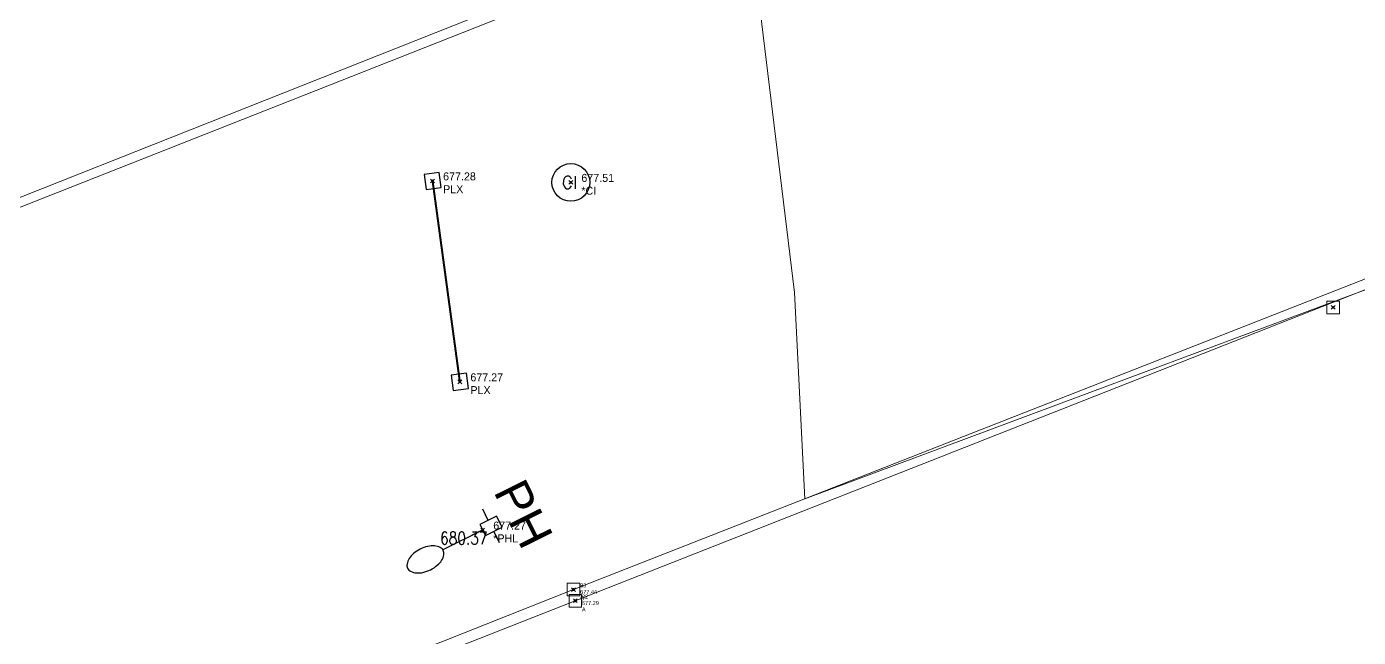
# Model space of a CAD drawing. Extents: x 350769 to 354978, y 6304672 to 6307963.
# Drawn here: x 352573.7 to 352594.83, y 6305432.14 to 6305441.83 of the extents above; entities that cross this region are included whole.
import ezdxf

# ---------------------------------------------------------------- set-up
doc = ezdxf.new("R2010")
doc.units = 0
doc.header["$PDMODE"] = 35
doc.header["$PDSIZE"] = 0.03
doc.linetypes.add('CONTINUOS', pattern=[0])
doc.layers.get('0').update_dxf_attribs({"linetype": 'CONTINUOUS'})
doc.layers.get('Defpoints').update_dxf_attribs({"linetype": 'CONTINUOUS'})
for name, color, linetype in [('02_Geo ext_Acotamiento', 7, 'CONTINUOUS'), ('1-PAVIMENTO', 161, 'CONTINUOUS'), ('1-SOLERA', 212, 'CONTINUOUS'), ('2-ACHURADO VEREDA', 252, 'CONTINUOUS'), ('C-TINN', 5, 'CONTINUOUS'), ('C-TOPO-MAJR', 9, 'CONTINUOUS'), ('COTA-BLOCK', 4, 'CONTINUOUS'), ('V-NODE - 2013', 4, 'CONTINUOUS'), ('V-NODE DIC 2005', 4, 'CONTINUOUS'), ('V-NODE-TEXT 2013', 2, 'CONTINUOUS'), ('V-NODE-TEXT DIC 2005', 2, 'CONTINUOUS'), ('Z-CI', 253, 'CONTINUOUS'), ('Z-LETRERO', 253, 'CONTINUOUS'), ('Z-PHL', 253, 'CONTINUOUS')]:
    doc.layers.add(name, color=color, linetype=linetype)
doc.layers.add('0_ASD_TOPOGRAFIA_ELEMENTOS', color=9, linetype='CONTINUOS', lineweight=5, true_color=0xbdbdbd)
doc.styles.add('A', font='arial.ttf', dxfattribs={"height": 2})
doc.styles.add('ROMANS', font='romans.shx', dxfattribs={"width": 0.65})
doc.dimstyles.new('Principal', dxfattribs={"dimscale": 0, "dimtxt": 2, "dimasz": 2, "dimexe": 1, "dimexo": 1, "dimtad": 1, "dimrnd": 0.05, "dimzin": 1, "dimtxsty": 'ROMANS', "dimcen": 2.5, "dimclrt": 2, "dimaunit": 2, "dimadec": 0, "dimazin": 0, "dimtfac": 1, "dimtmove": 0, "dimatfit": 3, "dimfxl": 1, "dimfxlon": 1, "dimarcsym": 0})

# ---------------------------------------------------------------- blocks, each defined once
blk = doc.blocks.new('CI')
at = {"layer": 'Z-CI'}
blk.add_circle((0, 0), 1.2, dxfattribs=at)
at = {"layer": 'Z-CI', "style": 'ROMANS'}
blk.add_text('CI', height=0.8, rotation=360, dxfattribs=at).set_placement((-0.579, -0.402))
blk = doc.blocks.new('PHL')
at = {"layer": 'Z-PHL'}
for p, q in [((-0.098, 0.295), (-0.098, 0)), ((0.098, 0.295), (-0.098, 0.295)), ((0.098, 0), (0.098, 0.295)), ((-0.098, 0.148), (-0.295, 0.148)), ((-0.098, 0), (-0.01, 0)), ((0.01, 0), (0.098, 0)), ((0.098, 0.148), (0.295, 0.148)), ((0, -0.005), (0, -0.708)), ((0, -0.01), (0, -0.197))]:
    blk.add_line(p, q, dxfattribs=at)
blk.add_circle((0, 0), 0.00984, dxfattribs=at)
for centre, radius, start, end in [((0.195, -0.978), 0.36, 149.944, 166.5212), ((0.083, -0.913), 0.23, 125.5959, 149.944), ((0.013, -0.815), 0.11, 90, 125.5959), ((0.013, -0.815), 0.11, 54.4041, 90), ((-0.057, -0.913), 0.23, 30.056, 54.4041), ((-0.17, -0.978), 0.36, 13.4788, 30.056), ((0.373, -1.021), 0.543, 166.5212, 180), ((0.373, -1.021), 0.543, 180, 193.4788), ((-0.348, -1.021), 0.543, 360, 13.4788), ((-0.348, -1.021), 0.543, 346.5212, 0), ((0.195, -1.063), 0.36, 193.4788, 210.056), ((0.083, -1.128), 0.23, 210.056, 234.4041), ((-0.057, -1.128), 0.23, 305.5959, 329.944), ((-0.17, -1.063), 0.36, 329.944, 346.5212), ((0.013, -1.226), 0.11, 234.4041, 270), ((0.013, -1.226), 0.11, 270, 305.5959)]:
    blk.add_arc(centre, radius, start, end, dxfattribs=at)
at = {"layer": 'Z-PHL', "style": 'A'}
blk.add_text('PH', height=0.55, dxfattribs=at).set_placement((-0.475, 0.421))
blk = doc.blocks.new('LET')
at = {"layer": 'Z-LETRERO'}
for points in [[(-6.93, 0.27), (-7.47, 0.27), (-7.47, -0.27), (-6.93, -0.27)], [(0.27, 0.27), (-0.27, 0.27), (-0.27, -0.27), (0.27, -0.27)]]:
    blk.add_lwpolyline(points, close=True, dxfattribs=at)
at = {"layer": 'Z-LETRERO', "const_width": 0.072}
blk.add_lwpolyline([(0, 0), (-7.2, 0)], dxfattribs=at)
blk = doc.blocks.new('*U223', base_point=(352582.373, 6305432.897))
at = {"layer": 'V-NODE - 2013', "lineweight": -2}
blk.add_point((352582.373, 6305432.897), dxfattribs=at)
at = {"layer": 'V-NODE-TEXT 2013', "linetype": 'ByBlock', "char_height": 0.0635}
for s, insert, attachment_point in [('83', (352582.478, 6305432.93), 7), ('S', (352582.478, 6305432.791), 1), ('677.44', (352582.478, 6305432.892), 1)]:
    blk.add_mtext(s, dxfattribs=dict(at, insert=insert, attachment_point=attachment_point))
blk = doc.blocks.new('*U431', base_point=(352582.401, 6305432.72))
at = {"layer": 'V-NODE - 2013', "lineweight": -2}
blk.add_point((352582.401, 6305432.72), dxfattribs=at)
at = {"layer": 'V-NODE-TEXT 2013', "linetype": 'ByBlock', "char_height": 0.0635}
for s, insert, attachment_point in [('82', (352582.506, 6305432.753), 7), ('A', (352582.506, 6305432.614), 1), ('677.29', (352582.506, 6305432.715), 1)]:
    blk.add_mtext(s, dxfattribs=dict(at, insert=insert, attachment_point=attachment_point))
blk = doc.blocks.new('*D1236')
at = {"layer": '02_Geo ext_Acotamiento', "color": 0, "lineweight": -2, "transparency": 16777216}
blk.add_line((352474.045, 6305972.496), (352473.119, 6305978.179), dxfattribs=at)
at = {"layer": '02_Geo ext_Acotamiento', "color": 0, "transparency": 16777216}
blk.add_solid([(352473.283, 6305978.206), (352472.954, 6305978.153), (352472.958, 6305979.166)], dxfattribs=at)
at = {"layer": 'Defpoints', "color": 0, "transparency": 16777216}
for p in [(352472.958, 6305979.166), (352596.042, 6305224.025)]:
    blk.add_point(p, dxfattribs=at)
at = {"layer": '02_Geo ext_Acotamiento', "color": 2, "transparency": 16777216, "insert": (352474.582, 6305974.845), "char_height": 1, "attachment_point": 5, "rotation": 279.2575, "style": 'ROMANS'}
blk.add_mtext('R765,10', dxfattribs=at)
blk = doc.blocks.new('*U1327')
at = {"color": 0, "linetype": 'ByBlock', "lineweight": -2, "transparency": 16777216}
blk.add_point((0, 0), dxfattribs=at)
blk = doc.blocks.new('*U3212', base_point=(352580.203, 6305439.314))
at = {"layer": 'V-NODE-TEXT DIC 2005', "linetype": 'ByBlock', "char_height": 0.127}
for s, insert, attachment_point in [('677.28', (352580.37, 6305439.385), 4), ('PLX', (352580.37, 6305439.246), 1)]:
    blk.add_mtext(s, dxfattribs=dict(at, insert=insert, attachment_point=attachment_point))
blk = doc.blocks.new('*U3213', base_point=(352580.203, 6305439.314))
at = {"layer": 'V-NODE-TEXT DIC 2005', "color": 2, "lineweight": -2}
blk.add_blockref('*U3212', (352580.203, 6305439.314), dxfattribs=at)
blk = doc.blocks.new('*U3210', base_point=(352580.636, 6305436.125))
at = {"layer": 'V-NODE-TEXT DIC 2005', "linetype": 'ByBlock', "char_height": 0.127}
for s, insert, attachment_point in [('677.27', (352580.803, 6305436.196), 4), ('PLX', (352580.803, 6305436.057), 1)]:
    blk.add_mtext(s, dxfattribs=dict(at, insert=insert, attachment_point=attachment_point))
blk = doc.blocks.new('*U3211', base_point=(352580.636, 6305436.125))
at = {"layer": 'V-NODE-TEXT DIC 2005', "color": 2, "lineweight": -2}
blk.add_blockref('*U3210', (352580.636, 6305436.125), dxfattribs=at)
blk = doc.blocks.new('*U1624', base_point=(352582.397, 6305439.29))
at = {"layer": 'V-NODE-TEXT DIC 2005', "linetype": 'ByBlock', "char_height": 0.127}
for s, insert, attachment_point in [('677.51', (352582.564, 6305439.361), 4), ('*CI', (352582.564, 6305439.222), 1)]:
    blk.add_mtext(s, dxfattribs=dict(at, insert=insert, attachment_point=attachment_point))
blk = doc.blocks.new('*U1625', base_point=(352582.397, 6305439.29))
at = {"layer": 'V-NODE-TEXT DIC 2005', "color": 2, "lineweight": -2}
blk.add_blockref('*U1624', (352582.397, 6305439.29), dxfattribs=at)
blk = doc.blocks.new('*U1436', base_point=(352580.999, 6305433.772))
at = {"layer": 'V-NODE-TEXT DIC 2005', "linetype": 'ByBlock', "char_height": 0.127}
for s, insert, attachment_point in [('677.27', (352581.166, 6305433.843), 4), ('*PHL', (352581.166, 6305433.704), 1)]:
    blk.add_mtext(s, dxfattribs=dict(at, insert=insert, attachment_point=attachment_point))
blk = doc.blocks.new('*U1437', base_point=(352580.999, 6305433.772))
at = {"layer": 'V-NODE-TEXT DIC 2005', "color": 2, "lineweight": -2}
blk.add_blockref('*U1436', (352580.999, 6305433.772), dxfattribs=at)
blk = doc.blocks.new('*U4463', base_point=(352582.373, 6305432.897))
at = {"layer": 'V-NODE - 2013', "lineweight": -2}
blk.add_point((352582.373, 6305432.897), dxfattribs=at)
at = {"layer": 'V-NODE-TEXT 2013', "linetype": 'ByBlock', "char_height": 0.0635}
for s, insert, attachment_point in [('83', (352582.478, 6305432.93), 7), ('S', (352582.478, 6305432.791), 1), ('677.44', (352582.478, 6305432.892), 1)]:
    blk.add_mtext(s, dxfattribs=dict(at, insert=insert, attachment_point=attachment_point))
blk = doc.blocks.new('*U4683', base_point=(352582.401, 6305432.72))
at = {"layer": 'V-NODE - 2013', "lineweight": -2}
blk.add_point((352582.401, 6305432.72), dxfattribs=at)
at = {"layer": 'V-NODE-TEXT 2013', "linetype": 'ByBlock', "char_height": 0.0635}
for s, insert, attachment_point in [('82', (352582.506, 6305432.753), 7), ('A', (352582.506, 6305432.614), 1), ('677.29', (352582.506, 6305432.715), 1)]:
    blk.add_mtext(s, dxfattribs=dict(at, insert=insert, attachment_point=attachment_point))
blk = doc.blocks.new('TOPOGRAFIA')
at = {"layer": '1-PAVIMENTO', "color": 9, "lineweight": 0, "true_color": 0xbdbdbd, "flags": 128}
blk.add_lwpolyline([(390444.268, 6302388.116), (390457.741, 6302393.434), (390468.498, 6302397.661), (390479.763, 6302402.113), (390491.069, 6302406.566), (390504.34, 6302411.797), (390516.096, 6302416.436), (390528.667, 6302421.39), (390542.311, 6302426.778), (390554.613, 6302431.626), (390569.19, 6302437.377), (390581.349, 6302442.198), (390592.357, 6302446.525), (390602.496, 6302450.542)], dxfattribs=at)
blk.add_lwpolyline([(390600.084, 6302439.685), (390582.401, 6302432.72), (390570.449, 6302428.014), (390558.301, 6302423.206), (390544.727, 6302417.864), (390528.676, 6302411.51), (390513.606, 6302405.553), (390499.246, 6302399.912), (390484.347, 6302393.994), (390469.727, 6302388.294), (390459.936, 6302384.461), (390447.798, 6302379.643, -0.019885)], format="xyb", dxfattribs=at)
at = {"layer": '1-SOLERA', "color": 9, "lineweight": 0, "true_color": 0xbdbdbd, "flags": 128}
for points in [[(390444.36, 6302387.966), (390457.762, 6302393.273), (390468.575, 6302397.519), (390479.829, 6302401.965), (390491.135, 6302406.422), (390504.423, 6302411.655), (390516.147, 6302416.29), (390528.739, 6302421.254), (390542.04, 6302426.48), (390554.717, 6302431.497), (390569.137, 6302437.209), (390581.385, 6302442.039), (390592.396, 6302446.375), (390602.55, 6302450.4)], [(390600.076, 6302439.845), (390582.373, 6302432.897), (390570.404, 6302428.15), (390558.26, 6302423.385), (390544.683, 6302418.005), (390528.579, 6302411.63), (390513.476, 6302405.667), (390499.207, 6302400.073), (390484.253, 6302394.132), (390469.648, 6302388.404), (390459.867, 6302384.585), (390447.738, 6302379.756)]]:
    blk.add_lwpolyline(points, dxfattribs=at)
at = {"layer": 'C-TINN', "color": 9, "linetype": 'Continuous', "lineweight": 0, "true_color": 0xbdbdbd}
for points, elevation in [([(390594.326, 6302437.276), (390594.326, 6302437.476), (390594.526, 6302437.476), (390594.526, 6302437.276), (390594.326, 6302437.276)], 677.43), ([(390582.273, 6302432.797), (390582.273, 6302432.997), (390582.473, 6302432.997), (390582.473, 6302432.797), (390582.273, 6302432.797)], 677.437), ([(390582.301, 6302432.62), (390582.301, 6302432.82), (390582.501, 6302432.82), (390582.501, 6302432.62), (390582.301, 6302432.62)], 677.29)]:
    blk.add_lwpolyline(points, dxfattribs=dict(at, elevation=elevation))
for p in [(390594.426, 6302437.376, 677.43), (390582.373, 6302432.897, 677.437), (390582.401, 6302432.72, 677.29)]:
    blk.add_point(p, dxfattribs=at)
at = {"layer": 'C-TOPO-MAJR', "color": 9, "linetype": 'Continuous', "lineweight": 0, "true_color": 0xbdbdbd, "elevation": 677.5}
blk.add_lwpolyline([(390596.917, 6302438.392), (390594.82, 6302437.612), (390589.714, 6302435.71), (390586.042, 6302434.337), (390585.881, 6302437.614), (390585.158, 6302443.525), (390588.394, 6302444.862), (390592.366, 6302446.491), (390593.41, 6302446.925), (390594.338, 6302447.31), (390591.806, 6302448.439), (390589.67, 6302449.29), (390590.417, 6302450.556), (390591.955, 6302454.034), (390587.561, 6302452.415), (390583.551, 6302450.905), (390582.426, 6302450.781), (390581.054, 6302450.412), (390583.288, 6302453.781), (390583.536, 6302454.387)], dxfattribs=at)
at = {"color": 9, "lineweight": 0, "true_color": 0xbdbdbd}
for name, p in [('*U4463', (390582.373, 6302432.897)), ('*U4683', (390582.401, 6302432.72))]:
    blk.add_blockref(name, p, dxfattribs=at)
at = {"layer": 'V-NODE DIC 2005', "color": 9, "lineweight": 0, "true_color": 0xbdbdbd, "rotation": 359.9963883938062}
for p in [(390580.136, 6302439.383), (390582.33, 6302439.359), (390580.569, 6302436.194), (390580.932, 6302433.841)]:
    blk.add_blockref('*U1327', p, dxfattribs=at)
at = {"layer": 'V-NODE-TEXT DIC 2005', "color": 9, "lineweight": 0, "true_color": 0xbdbdbd, "rotation": 359.9963883938062}
for name, p in [('*U3213', (390580.136, 6302439.383)), ('*U1625', (390582.33, 6302439.359)), ('*U3211', (390580.569, 6302436.194)), ('*U1437', (390580.932, 6302433.841))]:
    blk.add_blockref(name, p, dxfattribs=at)
at = {"layer": 'Z-CI', "color": 9, "lineweight": 0, "true_color": 0xbdbdbd, "xscale": 0.25, "yscale": 0.25, "zscale": 0.25, "rotation": 359.0901018221344}
blk.add_blockref('CI', (390582.33, 6302439.359), dxfattribs=at)
at = {"layer": 'Z-LETRERO', "color": 9, "lineweight": 0, "true_color": 0xbdbdbd, "xscale": 0.4470166169502033, "yscale": 0.4470166169502033, "zscale": 0.4470166169502033, "rotation": 277.7185470904956}
blk.add_blockref('LET', (390580.569, 6302436.194), dxfattribs=at)
at = {"layer": 'Z-PHL', "color": 9, "lineweight": 0, "true_color": 0xbdbdbd, "rotation": 296.4505567979443}
blk.add_blockref('PHL', (390580.931, 6302433.842), dxfattribs=at)
at = {"layer": 'COTA-BLOCK', "color": 9, "lineweight": 0, "true_color": 0xbdbdbd, "style": 'ROMANS', "width": 0.8}
blk.add_text(' 680.37', height=0.2, dxfattribs=at).set_placement((390580.145, 6302433.615))

msp = doc.modelspace()

# ---------------------------------------------------------------- hatches: boundary and pattern name
at = {"layer": '2-ACHURADO VEREDA'}
h = msp.add_hatch(dxfattribs=at)
h.set_pattern_fill('ANSI32', color=256, scale=0.09)
edge = h.paths.add_edge_path()
edge.add_line((352494.157, 6305418.53), (352488.941, 6305416.427))
edge.add_line((352488.941, 6305416.427), (352489.942, 6305414.484))
edge.add_arc((352490.824, 6305415.746), 1.539, 235.046, 265.5321)
edge.add_line((352490.704, 6305414.211), (352494.697, 6305415.812))
edge.add_line((352494.697, 6305415.812), (352494.552, 6305416.257))
edge.add_line((352494.552, 6305416.257), (352502.709, 6305419.494))
edge.add_line((352502.709, 6305419.494), (352512.363, 6305423.326))
edge.add_line((352512.363, 6305423.326), (352522.849, 6305427.501))
edge.add_line((352522.849, 6305427.501), (352532.385, 6305431.239))
edge.add_line((352532.385, 6305431.239), (352541.168, 6305434.704))
edge.add_line((352541.168, 6305434.704), (352560.355, 6305442.352))
edge.add_line((352560.355, 6305442.352), (352574.057, 6305447.661))
edge.add_line((352574.057, 6305447.661), (352586.18, 6305452.427))
edge.add_line((352586.18, 6305452.427), (352599.796, 6305457.878))
edge.add_line((352599.796, 6305457.878), (352599.983, 6305460.901))
edge.add_line((352599.983, 6305460.901), (352599.939, 6305461.036))
edge.add_line((352599.939, 6305461.036), (352596.032, 6305459.42))
edge.add_line((352596.032, 6305459.42), (352585.207, 6305455.053))
edge.add_line((352585.207, 6305455.053), (352572.313, 6305449.916))
edge.add_line((352572.313, 6305449.916), (352559.381, 6305444.752))
edge.add_line((352559.381, 6305444.752), (352540.705, 6305437.224))
edge.add_line((352540.705, 6305437.224), (352531.498, 6305433.526))
edge.add_line((352531.498, 6305433.526), (352522.742, 6305429.978))
edge.add_line((352522.742, 6305429.978), (352511.784, 6305425.587))
edge.add_line((352511.784, 6305425.587), (352506.646, 6305423.549))
edge.add_line((352506.646, 6305423.549), (352502.028, 6305421.704))
edge.add_line((352502.028, 6305421.704), (352494.812, 6305418.794))
edge.add_line((352494.812, 6305418.794), (352495.181, 6305417.883))
edge.add_line((352495.181, 6305417.883), (352494.537, 6305417.593))
edge.add_line((352494.537, 6305417.593), (352494.157, 6305418.53))

# ---------------------------------------------------------------- block references
for name, p in [('*U223', (352582.373, 6305432.897)), ('*U431', (352582.401, 6305432.72))]:
    msp.add_blockref(name, p)
at = {"layer": 'Z-CI', "xscale": 0.25, "yscale": 0.25, "zscale": 0.25, "rotation": 359.0901018221344}
msp.add_blockref('CI', (352582.33, 6305439.359), dxfattribs=at)
at = {"layer": 'Z-LETRERO', "xscale": 0.4470166169502033, "yscale": 0.4470166169502033, "zscale": 0.4470166169502033, "rotation": 277.7185470904956}
msp.add_blockref('LET', (352580.569, 6305436.194), dxfattribs=at)
at = {"layer": 'Z-PHL', "rotation": 296.4505567979443}
msp.add_blockref('PHL', (352580.931, 6305433.842), dxfattribs=at)

# ---------------------------------------------------------------- texts
at = {"layer": 'COTA-BLOCK', "style": 'ROMANS', "width": 0.8}
msp.add_text(' 680.37', height=0.2, dxfattribs=at).set_placement((352580.145, 6305433.615))

# ---------------------------------------------------------------- dimensions: what is measured, and where the dimension line sits
at = {"layer": '02_Geo ext_Acotamiento'}
dim = msp.add_radius_dim(center=(352596.042, 6305224.025), mpoint=(352472.958, 6305979.166), dimstyle='Principal', override={"dimscale": 0, "dimaunit": 0, "dimfxl": 0.22, "dimarcsym": 1}, dxfattribs=at)
dim.commit()
dim.dimension.update_dxf_attribs({"geometry": '*D1236', "text_midpoint": (352473.686, 6305974.698), "dimtype": 164})

# ---------------------------------------------------------------- next in the draw order: block references
at = {"layer": '0_ASD_TOPOGRAFIA_ELEMENTOS', "color": 30, "true_color": 0xf26507}
msp.add_blockref('TOPOGRAFIA', (-38000, 3000), dxfattribs=at)

doc.saveas('drawing.dxf')
